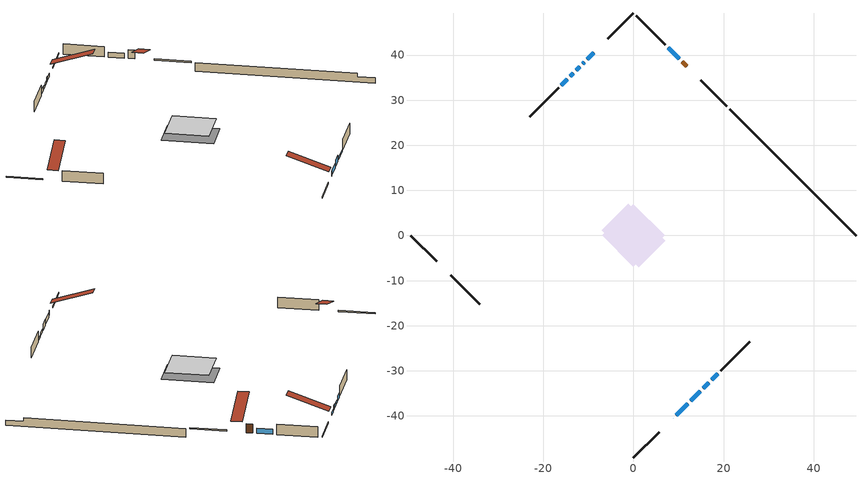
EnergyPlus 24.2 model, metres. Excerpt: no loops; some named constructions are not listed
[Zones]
conditioned space
 floor adiabatic (AdiabaticFloorConstruction): -6.9,0 0,6.9 6.9,0 0,-6.9 z0.49
 floor foundation (Slab1 construction): -7,1.19 -1.19,7 7,-1.19 1.19,-7 z-1.52
 wall outside (RimJoist1 construction): 0,-49.32 5.74,-43.58 / -49.32,0 -43.58,-5.74 / 0,49.32 -5.74,43.58 / 20.65,28.68 14.91,34.42 z0.49:0.79
 wall outside (AdiabaticWallConstruction 1): 11.83,37.49 10.84,38.49 z0.49:2.52
 wall outside (AdiabaticWallConstruction): 8.81,-40.51 8.84,-40.49 / -10.91,38.42 -11.3,38.03 / 10.18,39.14 7.71,41.62 z0.49:1.71; 9.49,-39.83 12.08,-37.24 / -14.67,34.66 -15.96,33.36 z0.49:1.56; 12.74,-36.59 14.79,-34.54 z0.49:1.91; -8.81,40.51 -10.25,39.07 / 15.44,-33.88 16.74,-32.59 / -13.36,35.96 -14.01,35.31 z0.49:1.1; 17.39,-31.93 18.69,-30.64 z0.49:0.9; -11.95,37.37 -12.71,36.62 z0.49:1.25
 wall outside (Wall1 construction): 19.34,-29.98 25.74,-23.59 / -40.51,-8.81 -34.12,-15.21 / -16.62,32.71 -23.01,26.31 / 7.05,42.28 0.66,48.67 z0.49:2.93
 wall foundation (FoundationWall1 construction): 21.31,28.02,-1.52 21.31,28.02,0.49 46.52,2.8,0.49 46.52,2.8,-0.29 49.32,0,-0.29 49.32,0,-1.52
 window (WindowConstruction 6): 8.81,-40.51 8.84,-40.49 z0.49:1.71
 window (WindowConstruction 4): 9.49,-39.83 12.08,-37.24 z0.49:1.56
 window (WindowConstruction 5): 12.74,-36.59 14.79,-34.54 z0.49:1.91
 window (WindowConstruction 8): -8.81,40.51 -10.25,39.07 z0.49:1.1
 window (WindowConstruction 9): 15.44,-33.88 16.74,-32.59 z0.49:1.1
 window (WindowConstruction 7): -10.91,38.42 -11.3,38.03 z0.49:1.71
 window (WindowConstruction 10): 17.39,-31.93 18.69,-30.64 z0.49:0.9
 window (WindowConstruction): 10.18,39.14 7.71,41.62 z0.49:1.71
 window (WindowConstruction 1): -11.95,37.37 -12.71,36.62 z0.49:1.25
 window (WindowConstruction 2): -13.36,35.96 -14.01,35.31 z0.49:1.1
 window (WindowConstruction 3): -14.67,34.66 -15.96,33.36 z0.49:1.56
 door (Door): 11.83,37.49 10.84,38.49 z0.49:2.52
 ceiling adiabatic (AdiabaticFloorConstruction): 0,-6.9 6.9,0 0,6.9 -6.9,0 z0.49
 roof outside (Roof1 construction): 8.16,-41.17,2.93 1.49,-34.5,6.07 -0.27,-36.25,6.07 6.4,-42.92,2.93; -41.17,-8.16,2.93 -34.5,-1.49,6.07 -36.25,0.27,6.07 -42.92,-6.4,2.93; -8.16,41.17,2.93 -1.49,34.5,6.07 0.27,36.25,6.07 -6.4,42.92,2.93; 12.49,36.83,2.93 5.82,30.16,6.07 7.58,28.41,6.07 14.25,35.08,2.93
[EnergyManagementSystem:Program]
water_heater_EC_adj: If WarmupFlag == 0; Set dhw_e_cons = water_heater_energy + water_heater_on_cycle_parasitic + water_heater_off_cycle_parasitic; Set water_heater_ec_adj_act = 0.0 * dhw_e_cons / 1; EndIf
[EnergyManagementSystem:ProgramCallingManager]
air_source_heat_pump_supply_fan_disaggregate_program_calling_manager: EndOfSystemTimestepBeforeHVACReporting; air_source_heat_pump_supply_fan_disaggregate_program
component_loads_program_calling_manager: EndOfZoneTimestepAfterZoneReporting; component_loads_program
fridge_schedule_program_calling_manager: BeginZoneTimestepAfterInitHeatBalance; fridge_schedule_program
infil_program_calling_manager: BeginZoneTimestepAfterInitHeatBalance; infil_program
natural_vent_program_calling_manager: BeginZoneTimestepAfterInitHeatBalance; natural_vent_program
total_airflows_program_calling_manager: EndOfZoneTimestepAfterZoneReporting; total_airflows_program
total_loads_program_calling_manager: EndOfZoneTimestepAfterZoneReporting; total_loads_program
unmet_hours_program_calling_manager: EndOfZoneTimestepBeforeZoneReporting; unmet_hours_program
water_heater_EC_adj_ProgramManager: EndOfSystemTimestepBeforeHVACReporting; water_heater_EC_adj
[EnergyManagementSystem:OutputVariable] Type of Data in Variable=Summed
Name | EMS Variable | Update Frequency | EMS Program or Subroutine | Units
air source heat pump supply fan disaggregate clg | air_source_heat_pump_supply_fan_clg | SystemTimestep | air_source_heat_pump_supply_fan_disaggregate_program | J
air source heat pump supply fan disaggregate htg backup | air_source_heat_pump_supply_fan_backup_htg | SystemTimestep | air_source_heat_pump_supply_fan_disaggregate_program | J
air source heat pump supply fan disaggregate htg primary | air_source_heat_pump_supply_fan_primary_htg | SystemTimestep | air_source_heat_pump_supply_fan_disaggregate_program | J
loads_htg_tot_peakload_outvar; loads_htg_tot_annual_outvar; Energy Management System Output Variable 1; Energy Management System Output Variable 45 | loads_htg_tot | ZoneTimestep | total_loads_program | J
loads_clg_tot_peakload_outvar; loads_clg_tot_annual_outvar; Energy Management System Output Variable 2; Energy Management System Output Variable 46 | loads_clg_tot | ZoneTimestep | total_loads_program | J
htg_unmet_hours_annual_outvar; Energy Management System Output Variable 3 | htg_unmet_hours | ZoneTimestep | unmet_hours_program | hr
clg_unmet_hours_annual_outvar; Energy Management System Output Variable 4 | clg_unmet_hours | ZoneTimestep | unmet_hours_program | hr
loads_htg_roofs_annual_outvar; Energy Management System Output Variable 5 | loads_htg_roofs | ZoneTimestep | component_loads_program | J
loads_htg_ceilings_annual_outvar; Energy Management System Output Variable 6 | loads_htg_ceilings | ZoneTimestep | component_loads_program | J
loads_htg_walls_annual_outvar; Energy Management System Output Variable 7 | loads_htg_walls | ZoneTimestep | component_loads_program | J
loads_htg_rim_joists_annual_outvar; Energy Management System Output Variable 8 | loads_htg_rim_joists | ZoneTimestep | component_loads_program | J
loads_htg_foundation_walls_annual_outvar; Energy Management System Output Variable 9 | loads_htg_foundation_walls | ZoneTimestep | component_loads_program | J
loads_htg_doors_annual_outvar; Energy Management System Output Variable 10 | loads_htg_doors | ZoneTimestep | component_loads_program | J
loads_htg_windows_conduction_annual_outvar; Energy Management System Output Variable 11 | loads_htg_windows_conduction | ZoneTimestep | component_loads_program | J
loads_htg_windows_solar_annual_outvar; Energy Management System Output Variable 12 | loads_htg_windows_solar | ZoneTimestep | component_loads_program | J
loads_htg_skylights_conduction_annual_outvar; Energy Management System Output Variable 13 | loads_htg_skylights_conduction | ZoneTimestep | component_loads_program | J
loads_htg_skylights_solar_annual_outvar; Energy Management System Output Variable 14 | loads_htg_skylights_solar | ZoneTimestep | component_loads_program | J
loads_htg_floors_annual_outvar; Energy Management System Output Variable 15 | loads_htg_floors | ZoneTimestep | component_loads_program | J
loads_htg_slabs_annual_outvar; Energy Management System Output Variable 16 | loads_htg_slabs | ZoneTimestep | component_loads_program | J
loads_htg_internal_mass_annual_outvar; Energy Management System Output Variable 17 | loads_htg_internal_mass | ZoneTimestep | component_loads_program | J
loads_htg_infil_annual_outvar; Energy Management System Output Variable 18 | loads_htg_infil | ZoneTimestep | component_loads_program | J
loads_htg_natvent_annual_outvar; Energy Management System Output Variable 19 | loads_htg_natvent | ZoneTimestep | component_loads_program | J
loads_htg_mechvent_annual_outvar; Energy Management System Output Variable 20 | loads_htg_mechvent | ZoneTimestep | component_loads_program | J
loads_htg_whf_annual_outvar; Energy Management System Output Variable 21 | loads_htg_whf | ZoneTimestep | component_loads_program | J
loads_htg_ducts_annual_outvar; Energy Management System Output Variable 22 | loads_htg_ducts | ZoneTimestep | component_loads_program | J
loads_htg_intgains_annual_outvar; Energy Management System Output Variable 23 | loads_htg_intgains | ZoneTimestep | component_loads_program | J
loads_htg_lighting_annual_outvar; Energy Management System Output Variable 24 | loads_htg_lighting | ZoneTimestep | component_loads_program | J
loads_clg_roofs_annual_outvar; Energy Management System Output Variable 25 | loads_clg_roofs | ZoneTimestep | component_loads_program | J
loads_clg_ceilings_annual_outvar; Energy Management System Output Variable 26 | loads_clg_ceilings | ZoneTimestep | component_loads_program | J
loads_clg_walls_annual_outvar; Energy Management System Output Variable 27 | loads_clg_walls | ZoneTimestep | component_loads_program | J
loads_clg_rim_joists_annual_outvar; Energy Management System Output Variable 28 | loads_clg_rim_joists | ZoneTimestep | component_loads_program | J
loads_clg_foundation_walls_annual_outvar; Energy Management System Output Variable 29 | loads_clg_foundation_walls | ZoneTimestep | component_loads_program | J
loads_clg_doors_annual_outvar; Energy Management System Output Variable 30 | loads_clg_doors | ZoneTimestep | component_loads_program | J
loads_clg_windows_conduction_annual_outvar; Energy Management System Output Variable 31 | loads_clg_windows_conduction | ZoneTimestep | component_loads_program | J
loads_clg_windows_solar_annual_outvar; Energy Management System Output Variable 32 | loads_clg_windows_solar | ZoneTimestep | component_loads_program | J
loads_clg_skylights_conduction_annual_outvar; Energy Management System Output Variable 33 | loads_clg_skylights_conduction | ZoneTimestep | component_loads_program | J
loads_clg_skylights_solar_annual_outvar; Energy Management System Output Variable 34 | loads_clg_skylights_solar | ZoneTimestep | component_loads_program | J
loads_clg_floors_annual_outvar; Energy Management System Output Variable 35 | loads_clg_floors | ZoneTimestep | component_loads_program | J
loads_clg_slabs_annual_outvar; Energy Management System Output Variable 36 | loads_clg_slabs | ZoneTimestep | component_loads_program | J
loads_clg_internal_mass_annual_outvar; Energy Management System Output Variable 37 | loads_clg_internal_mass | ZoneTimestep | component_loads_program | J
loads_clg_infil_annual_outvar; Energy Management System Output Variable 38 | loads_clg_infil | ZoneTimestep | component_loads_program | J
loads_clg_natvent_annual_outvar; Energy Management System Output Variable 39 | loads_clg_natvent | ZoneTimestep | component_loads_program | J
loads_clg_mechvent_annual_outvar; Energy Management System Output Variable 40 | loads_clg_mechvent | ZoneTimestep | component_loads_program | J
loads_clg_whf_annual_outvar; Energy Management System Output Variable 41 | loads_clg_whf | ZoneTimestep | component_loads_program | J
loads_clg_ducts_annual_outvar; Energy Management System Output Variable 42 | loads_clg_ducts | ZoneTimestep | component_loads_program | J
loads_clg_intgains_annual_outvar; Energy Management System Output Variable 43 | loads_clg_intgains | ZoneTimestep | component_loads_program | J
loads_clg_lighting_annual_outvar; Energy Management System Output Variable 44 | loads_clg_lighting | ZoneTimestep | component_loads_program | J
[Schedule:Day:Interval]
interior lighting schedule day 5: No, 01:00, 0.0727273, 04:00, 0.0606061, 05:00, 0.0666667, 06:00, 0.109091, 07:00, 0.181818, 08:00, 0.230303, 10:00, 0.248485, 11:00, 0.236364, 12:00, 0.224242, 13:00, 0.218182, 14:00, 0.212121, 15:00, 0.224242, 16:00, 0.248485, 17:00, 0.30303, 18:00, 0.393939, 19:00, 0.521212, 20:00, 0.642424, 21:00, 0.666667, 22:00, 0.478788, 23:00, 0.242424, 24:00, 0.109091
interior lighting schedule day 6: No, 01:00, 0.0745455, 04:00, 0.0621212, 05:00, 0.0683333, 06:00, 0.111818, 07:00, 0.186364, 08:00, 0.236061, 10:00, 0.254697, 11:00, 0.242273, 12:00, 0.229848, 13:00, 0.223636, 14:00, 0.217424, 15:00, 0.229848, 16:00, 0.254697, 17:00, 0.310606, 18:00, 0.403788, 19:00, 0.534242, 20:00, 0.658485, 21:00, 0.683333, 22:00, 0.490758, 23:00, 0.248485, 24:00, 0.111818
interior lighting schedule day 7: No, 01:00, 0.08, 04:00, 0.0666667, 05:00, 0.0733333, 06:00, 0.12, 07:00, 0.2, 08:00, 0.253333, 10:00, 0.273333, 11:00, 0.26, 12:00, 0.246667, 13:00, 0.24, 14:00, 0.233333, 15:00, 0.246667, 16:00, 0.273333, 17:00, 0.333333, 18:00, 0.433333, 19:00, 0.573333, 20:00, 0.706667, 21:00, 0.733333, 22:00, 0.526667, 23:00, 0.266667, 24:00, 0.12
interior lighting schedule day 8: No, 01:00, 0.0890909, 04:00, 0.0742424, 05:00, 0.0816667, 06:00, 0.133636, 07:00, 0.222727, 08:00, 0.282121, 10:00, 0.304394, 11:00, 0.289545, 12:00, 0.274697, 13:00, 0.267273, 14:00, 0.259848, 15:00, 0.274697, 16:00, 0.304394, 17:00, 0.371212, 18:00, 0.482576, 19:00, 0.638485, 20:00, 0.78697, 21:00, 0.816667, 22:00, 0.586515, 23:00, 0.29697, 24:00, 0.133636
interior lighting schedule day 9: No, 01:00, 0.0972727, 04:00, 0.0810606, 05:00, 0.0891667, 06:00, 0.145909, 07:00, 0.243182, 08:00, 0.30803, 10:00, 0.332348, 11:00, 0.316136, 12:00, 0.299924, 13:00, 0.291818, 14:00, 0.283712, 15:00, 0.299924, 16:00, 0.332348, 17:00, 0.405303, 18:00, 0.526894, 19:00, 0.697121, 20:00, 0.859242, 21:00, 0.891667, 22:00, 0.640379, 23:00, 0.324242, 24:00, 0.145909
interior lighting schedule day 10: No, 01:00, 0.105455, 04:00, 0.0878788, 05:00, 0.0966667, 06:00, 0.158182, 07:00, 0.263636, 08:00, 0.333939, 10:00, 0.360303, 11:00, 0.342727, 12:00, 0.325152, 13:00, 0.316364, 14:00, 0.307576, 15:00, 0.325152, 16:00, 0.360303, 17:00, 0.439394, 18:00, 0.571212, 19:00, 0.755758, 20:00, 0.931515, 21:00, 0.966667, 22:00, 0.694242, 23:00, 0.351515, 24:00, 0.158182
interior lighting schedule day 11: No, 01:00, 0.109091, 04:00, 0.0909091, 05:00, 0.1, 06:00, 0.163636, 07:00, 0.272727, 08:00, 0.345455, 10:00, 0.372727, 11:00, 0.354545, 12:00, 0.336364, 13:00, 0.327273, 14:00, 0.318182, 15:00, 0.336364, 16:00, 0.372727, 17:00, 0.454545, 18:00, 0.590909, 19:00, 0.781818, 20:00, 0.963636, 21:00, 1, 22:00, 0.718182, 23:00, 0.363636, 24:00, 0.163636
occupants schedule day: No, 05:00, 0.426829, 06:00, 0.719512, 07:00, 1, 08:00, 0.670732, 09:00, 0.329268, 14:00, 0.170732, 15:00, 0.231707, 16:00, 0.329268, 17:00, 0.5, 18:00, 0.670732, 19:00, 0.829268, 21:00, 1, 22:00, 0.853659, 23:00, 0.646341, 24:00, 0.426829
occupants schedule default day; clothes dryer schedule default day; cooking range schedule default day; mech vent bath fan 0 schedule default day; mech vent range fan 0 schedule default day; misc plug loads schedule default day; general water use schedule default day; clothes dryer exhaust 0 schedule default day; cooling season schedule day; cooling season schedule day 2; cooling season schedule default day; exterior lighting schedule default day; natural vent schedule default day: No, 24:00, 0
clothes dryer schedule day; clothes dryer exhaust 0 schedule day: No, 01:00, 0.123457, 02:00, 0.0740741, 03:00, 0.0493827, 04:00, 0.0246914, 05:00, 0.0493827, 06:00, 0.0740741, 07:00, 0.197531, 08:00, 0.395062, 09:00, 0.592593, 10:00, 0.839506, 11:00, 0.962963, 12:00, 1, 13:00, 0.91358, 14:00, 0.82716, 15:00, 0.716049, 16:00, 0.753086, 17:00, 0.679012, 18:00, 0.666667, 20:00, 0.62963, 21:00, 0.641975, 22:00, 0.666667, 23:00, 0.54321, 24:00, 0.296296
cooking range schedule day: No, 05:00, 0.0597015, 06:00, 0.11194, 07:00, 0.171642, 08:00, 0.291045, 11:00, 0.343284, 12:00, 0.402985, 13:00, 0.462687, 14:00, 0.343284, 15:00, 0.291045, 16:00, 0.402985, 17:00, 0.567164, 18:00, 1, 19:00, 0.850746, 20:00, 0.432836, 21:00, 0.291045, 22:00, 0.231343, 23:00, 0.171642, 24:00, 0.11194
mech vent bath fan 0 schedule day: No, 07:00, 0, 15:00, 1, 24:00, 0
mech vent range fan 0 schedule day: No, 02:00, 1, 18:00, 0, 24:00, 1
misc plug loads schedule day: No, 06:00, 0.705882, 07:00, 0.745098, 08:00, 0.803922, 15:00, 0.823529, 16:00, 0.862745, 17:00, 0.921569, 18:00, 0.980392, 19:00, 1, 20:00, 0.980392, 21:00, 0.941176, 22:00, 0.862745, 23:00, 0.784314, 24:00, 0.72549
general water use schedule day: No, 01:00, 0.315068, 03:00, 0.287671, 04:00, 0.342466, 05:00, 0.369863, 06:00, 0.520548, 07:00, 0.60274, 08:00, 0.534247, 10:00, 0.506849, 11:00, 0.465753, 14:00, 0.479452, 15:00, 0.534247, 16:00, 0.589041, 17:00, 0.69863, 18:00, 0.876712, 19:00, 0.890411, 20:00, 0.986301, 21:00, 1, 22:00, 0.863014, 23:00, 0.616438, 24:00, 0.465753
cooling season schedule day 1: No, 24:00, 1
exterior lighting schedule day: No, 01:00, 0.566667, 03:00, 0.524167, 05:00, 0.495833, 06:00, 0.5525, 07:00, 0.623333, 08:00, 0.580833, 09:00, 0.439167, 10:00, 0.354167, 12:00, 0.34, 13:00, 0.354167, 14:00, 0.396667, 15:00, 0.425, 16:00, 0.495833, 17:00, 0.623333, 18:00, 0.793333, 19:00, 0.906667, 20:00, 0.963333, 21:00, 0.991667, 22:00, 0.920833, 23:00, 0.793333, 24:00, 0.665833
exterior lighting schedule day 1: No, 01:00, 0.528571, 03:00, 0.488929, 05:00, 0.4625, 06:00, 0.515357, 07:00, 0.581429, 08:00, 0.541786, 09:00, 0.409643, 10:00, 0.330357, 12:00, 0.317143, 13:00, 0.330357, 14:00, 0.37, 15:00, 0.396429, 16:00, 0.4625, 17:00, 0.581429, 18:00, 0.74, 19:00, 0.845714, 20:00, 0.898571, 21:00, 0.925, 22:00, 0.858929, 23:00, 0.74, 24:00, 0.621071
exterior lighting schedule day 10: No, 01:00, 0.552381, 03:00, 0.510952, 05:00, 0.483333, 06:00, 0.538571, 07:00, 0.607619, 08:00, 0.56619, 09:00, 0.428095, 10:00, 0.345238, 12:00, 0.331429, 13:00, 0.345238, 14:00, 0.386667, 15:00, 0.414286, 16:00, 0.483333, 17:00, 0.607619, 18:00, 0.773333, 19:00, 0.88381, 20:00, 0.939048, 21:00, 0.966667, 22:00, 0.897619, 23:00, 0.773333, 24:00, 0.649048
exterior lighting schedule day 11: No, 01:00, 0.571429, 03:00, 0.528571, 05:00, 0.5, 06:00, 0.557143, 07:00, 0.628571, 08:00, 0.585714, 09:00, 0.442857, 10:00, 0.357143, 12:00, 0.342857, 13:00, 0.357143, 14:00, 0.4, 15:00, 0.428571, 16:00, 0.5, 17:00, 0.628571, 18:00, 0.8, 19:00, 0.914286, 20:00, 0.971429, 21:00, 1, 22:00, 0.928571, 23:00, 0.8, 24:00, 0.671429
exterior lighting schedule day 2: No, 01:00, 0.485714, 03:00, 0.449286, 05:00, 0.425, 06:00, 0.473571, 07:00, 0.534286, 08:00, 0.497857, 09:00, 0.376429, 10:00, 0.303571, 12:00, 0.291429, 13:00, 0.303571, 14:00, 0.34, 15:00, 0.364286, 16:00, 0.425, 17:00, 0.534286, 18:00, 0.68, 19:00, 0.777143, 20:00, 0.825714, 21:00, 0.85, 22:00, 0.789286, 23:00, 0.68, 24:00, 0.570714
exterior lighting schedule day 3: No, 01:00, 0.442857, 03:00, 0.409643, 05:00, 0.3875, 06:00, 0.431786, 07:00, 0.487143, 08:00, 0.453929, 09:00, 0.343214, 10:00, 0.276786, 12:00, 0.265714, 13:00, 0.276786, 14:00, 0.31, 15:00, 0.332143, 16:00, 0.3875, 17:00, 0.487143, 18:00, 0.62, 19:00, 0.708571, 20:00, 0.752857, 21:00, 0.775, 22:00, 0.719643, 23:00, 0.62, 24:00, 0.520357
exterior lighting schedule day 4: No, 01:00, 0.4, 03:00, 0.37, 05:00, 0.35, 06:00, 0.39, 07:00, 0.44, 08:00, 0.41, 09:00, 0.31, 10:00, 0.25, 12:00, 0.24, 13:00, 0.25, 14:00, 0.28, 15:00, 0.3, 16:00, 0.35, 17:00, 0.44, 18:00, 0.56, 19:00, 0.64, 20:00, 0.68, 21:00, 0.7, 22:00, 0.65, 23:00, 0.56, 24:00, 0.47
exterior lighting schedule day 5: No, 01:00, 0.380952, 03:00, 0.352381, 05:00, 0.333333, 06:00, 0.371429, 07:00, 0.419048, 08:00, 0.390476, 09:00, 0.295238, 10:00, 0.238095, 12:00, 0.228571, 13:00, 0.238095, 14:00, 0.266667, 15:00, 0.285714, 16:00, 0.333333, 17:00, 0.419048, 18:00, 0.533333, 19:00, 0.609524, 20:00, 0.647619, 21:00, 0.666667, 22:00, 0.619048, 23:00, 0.533333, 24:00, 0.447619
exterior lighting schedule day 6: No, 01:00, 0.390476, 03:00, 0.36119, 05:00, 0.341667, 06:00, 0.380714, 07:00, 0.429524, 08:00, 0.400238, 09:00, 0.302619, 10:00, 0.244048, 12:00, 0.234286, 13:00, 0.244048, 14:00, 0.273333, 15:00, 0.292857, 16:00, 0.341667, 17:00, 0.429524, 18:00, 0.546667, 19:00, 0.624762, 20:00, 0.66381, 21:00, 0.683333, 22:00, 0.634524, 23:00, 0.546667, 24:00, 0.45881
exterior lighting schedule day 7: No, 01:00, 0.419048, 03:00, 0.387619, 05:00, 0.366667, 06:00, 0.408571, 07:00, 0.460952, 08:00, 0.429524, 09:00, 0.324762, 10:00, 0.261905, 12:00, 0.251429, 13:00, 0.261905, 14:00, 0.293333, 15:00, 0.314286, 16:00, 0.366667, 17:00, 0.460952, 18:00, 0.586667, 19:00, 0.670476, 20:00, 0.712381, 21:00, 0.733333, 22:00, 0.680952, 23:00, 0.586667, 24:00, 0.492381
exterior lighting schedule day 8: No, 01:00, 0.466667, 03:00, 0.431667, 05:00, 0.408333, 06:00, 0.455, 07:00, 0.513333, 08:00, 0.478333, 09:00, 0.361667, 10:00, 0.291667, 12:00, 0.28, 13:00, 0.291667, 14:00, 0.326667, 15:00, 0.35, 16:00, 0.408333, 17:00, 0.513333, 18:00, 0.653333, 19:00, 0.746667, 20:00, 0.793333, 21:00, 0.816667, 22:00, 0.758333, 23:00, 0.653333, 24:00, 0.548333
exterior lighting schedule day 9: No, 01:00, 0.509524, 03:00, 0.47131, 05:00, 0.445833, 06:00, 0.496786, 07:00, 0.560476, 08:00, 0.522262, 09:00, 0.394881, 10:00, 0.318452, 12:00, 0.305714, 13:00, 0.318452, 14:00, 0.356667, 15:00, 0.382143, 16:00, 0.445833, 17:00, 0.560476, 18:00, 0.713333, 19:00, 0.815238, 20:00, 0.86619, 21:00, 0.891667, 22:00, 0.827976, 23:00, 0.713333, 24:00, 0.59869
[Schedule:Week:Daily]
clothes dryer exhaust 0 schedule Week Rule - Jan1-Dec31: clothes dryer exhaust 0 schedule day, clothes dryer exhaust 0 schedule day, clothes dryer exhaust 0 schedule day, clothes dryer exhaust 0 schedule day, clothes dryer exhaust 0 schedule day, clothes dryer exhaust 0 schedule day, clothes dryer exhaust 0 schedule day, clothes dryer exhaust 0 schedule default day, clothes dryer exhaust 0 schedule default day, clothes dryer exhaust 0 schedule default day, clothes dryer exhaust 0 schedule default day, clothes dryer exhaust 0 schedule default day
cooling season schedule Week Rule - Jan1-May26: cooling season schedule day, cooling season schedule day, cooling season schedule day, cooling season schedule day, cooling season schedule day, cooling season schedule day, cooling season schedule day, cooling season schedule default day, cooling season schedule default day, cooling season schedule default day, cooling season schedule default day, cooling season schedule default day
cooling season schedule Week Rule - May27-Jun2: cooling season schedule day, cooling season schedule day, cooling season schedule day, cooling season schedule day, cooling season schedule day, cooling season schedule day 1, cooling season schedule day 1, cooling season schedule default day, cooling season schedule default day, cooling season schedule default day, cooling season schedule default day, cooling season schedule default day
cooling season schedule Week Rule - Jun3-Sep29: cooling season schedule day 1, cooling season schedule day 1, cooling season schedule day 1, cooling season schedule day 1, cooling season schedule day 1, cooling season schedule day 1, cooling season schedule day 1, cooling season schedule default day, cooling season schedule default day, cooling season schedule default day, cooling season schedule default day, cooling season schedule default day
cooling season schedule Week Rule - Sep30-Oct6: cooling season schedule day 1, cooling season schedule day 2, cooling season schedule day 2, cooling season schedule day 2, cooling season schedule day 2, cooling season schedule day 2, cooling season schedule day 2, cooling season schedule default day, cooling season schedule default day, cooling season schedule default day, cooling season schedule default day, cooling season schedule default day
cooling season schedule Week Rule - Oct7-Dec31: cooling season schedule day 2, cooling season schedule day 2, cooling season schedule day 2, cooling season schedule day 2, cooling season schedule day 2, cooling season schedule day 2, cooling season schedule day 2, cooling season schedule default day, cooling season schedule default day, cooling season schedule default day, cooling season schedule default day, cooling season schedule default day
natural vent schedule Week Rule - Jan1-Dec31: natural vent schedule default day, natural vent schedule default day, natural vent schedule default day, natural vent schedule default day, natural vent schedule default day, natural vent schedule default day, natural vent schedule default day, natural vent schedule default day, natural vent schedule default day, natural vent schedule default day, natural vent schedule default day, natural vent schedule default day
[Schedule:Year]
clothes dryer exhaust 0 schedule: clothes dryer exhaust 0 schedule Week Rule - Jan1-Dec31, 1, 1, 12, 31
cooling season schedule: cooling season schedule Week Rule - Jan1-May26, 1, 1, 5, 26, cooling season schedule Week Rule - May27-Jun2, 5, 27, 6, 2, cooling season schedule Week Rule - Jun3-Sep29, 6, 3, 9, 29, cooling season schedule Week Rule - Sep30-Oct6, 9, 30, 10, 6, cooling season schedule Week Rule - Oct7-Dec31, 10, 7, 12, 31
natural vent schedule: natural vent schedule Week Rule - Jan1-Dec31, 1, 1, 12, 31
